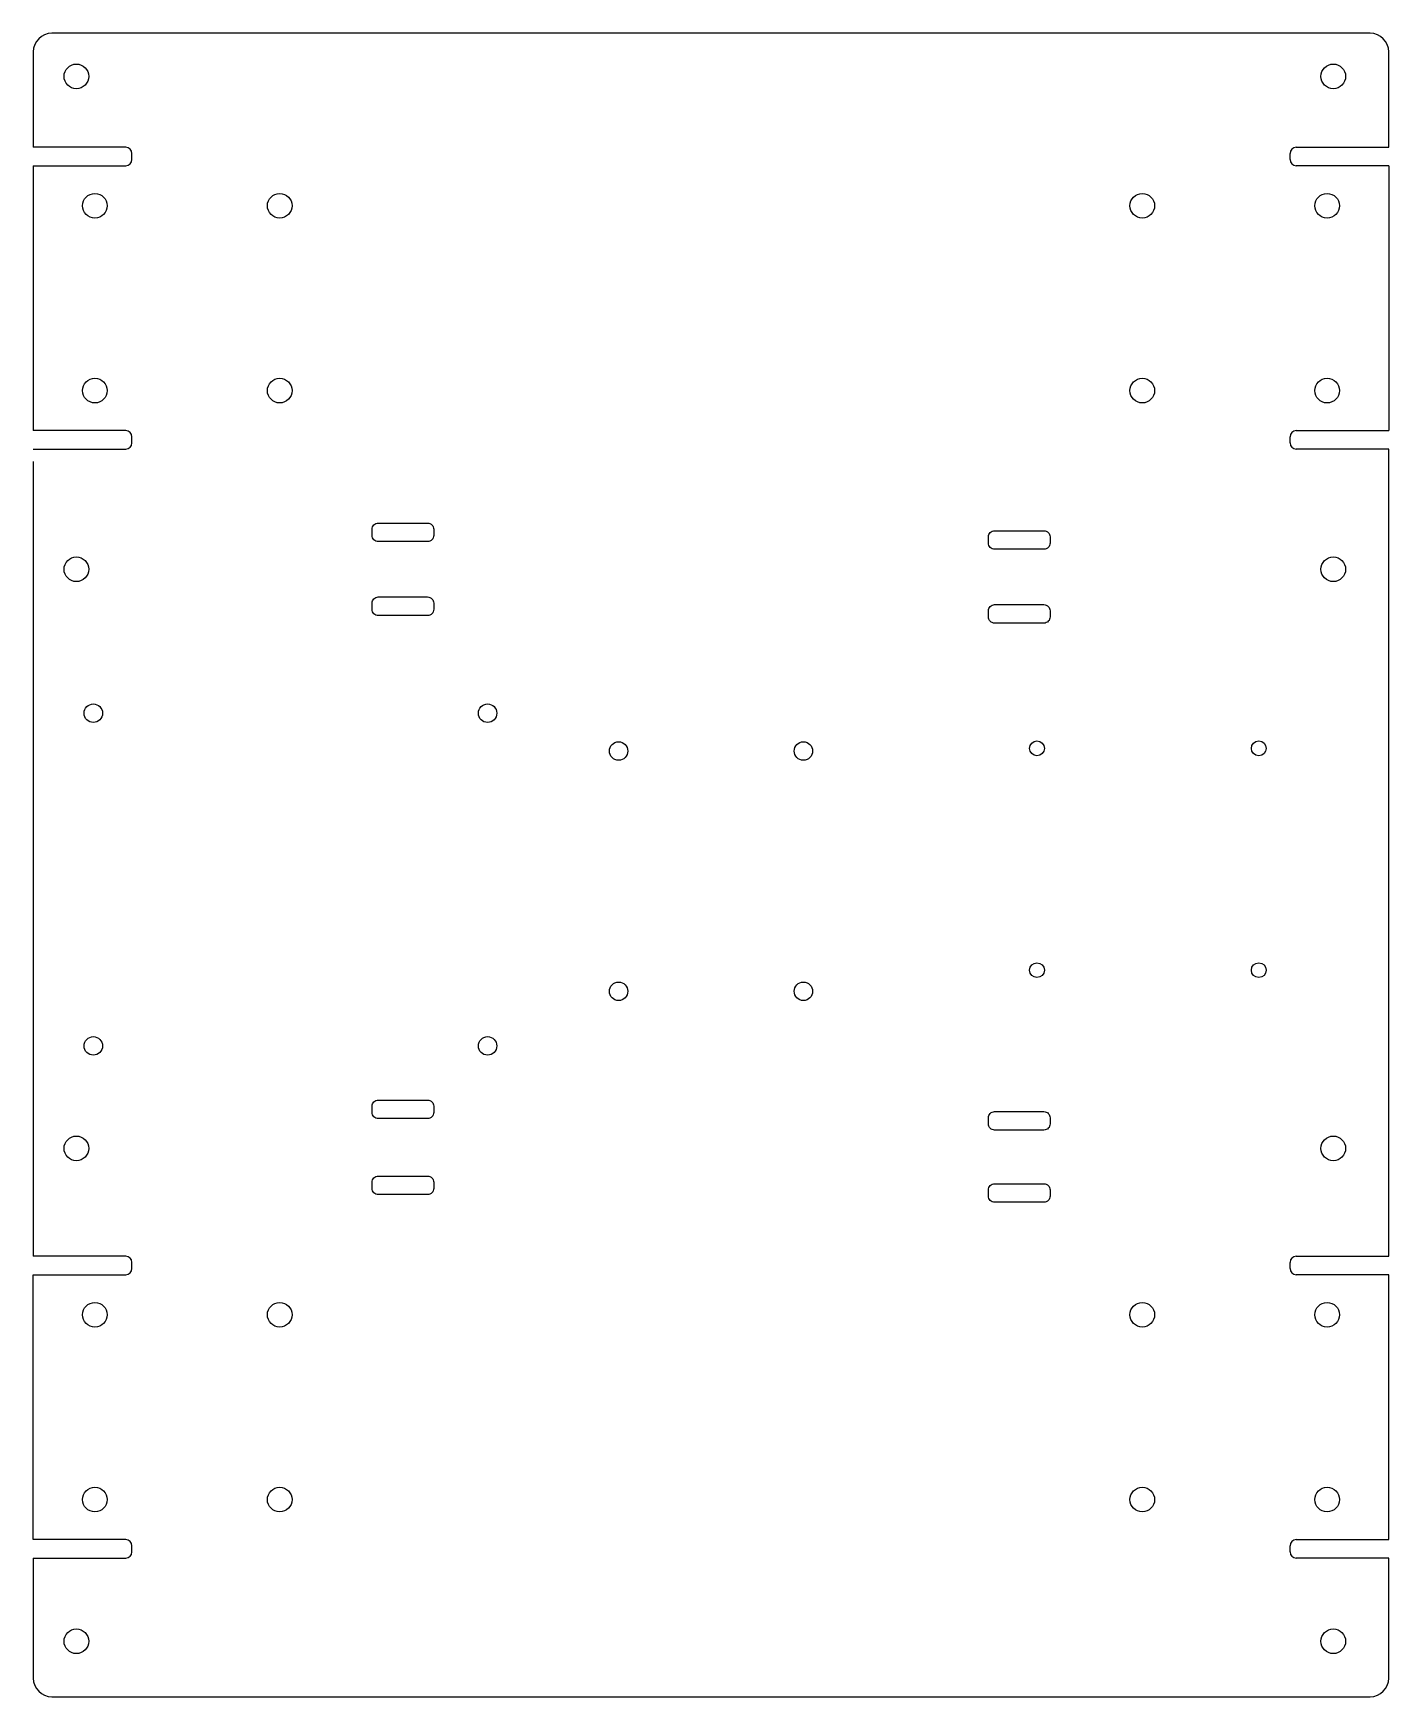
# Model space of a CAD drawing. Header units: millimetres. Extents: x 20 to 240, y 0 to 270.
import ezdxf

# ---------------------------------------------------------------- set-up
doc = ezdxf.new("R2010")
doc.units = ezdxf.units.MM

msp = doc.modelspace()

# ---------------------------------------------------------------- linework, layer by layer
for p, q in [((237, 270), (23, 270)), ((20, 267), (20, 251.5)), ((240, 251.5), (240, 267)), ((35, 251.5), (20, 251.5)), ((225, 251.5), (240, 251.5)), ((20, 248.5), (35, 248.5)), ((20, 248.5), (20, 205.5)), ((36, 249.5), (36, 250.5)), ((224, 249.5), (224, 250.5)), ((240, 248.5), (225, 248.5)), ((240, 248.5), (240, 205.5)), ((35, 205.5), (20, 205.5)), ((225, 205.5), (240, 205.5)), ((20, 202.5), (35, 202.5)), ((36, 203.5), (36, 204.5)), ((224, 203.5), (224, 204.5)), ((240, 202.5), (225, 202.5)), ((240, 71.5), (240, 202.5)), ((20, 200.5), (20, 71.5)), ((35, 71.5), (20, 71.5)), ((36, 69.5), (36, 70.5)), ((224, 69.5), (224, 70.5)), ((225, 71.5), (240, 71.5)), ((20, 68.5), (35, 68.5)), ((20, 25.5), (20, 68.5)), ((240, 68.5), (225, 68.5)), ((240, 25.5), (240, 68.5)), ((35, 25.5), (20, 25.5)), ((36, 23.5), (36, 24.5)), ((224, 23.5), (224, 24.5)), ((225, 25.5), (240, 25.5)), ((20, 22.5), (35, 22.5)), ((20, 22.5), (20, 3)), ((240, 22.5), (225, 22.5)), ((240, 3), (240, 22.5)), ((23, 0), (237, 0))]:
    msp.add_line(p, q)
for points in [[(76, 190.5), (84, 190.5, -0.414214), (85, 189.5), (85, 188.5, -0.414214), (84, 187.5), (76, 187.5, -0.414214), (75, 188.5), (75, 189.5, -0.414214)], [(176.04, 189.26), (184.04, 189.26, -0.414214), (185.04, 188.26), (185.04, 187.26, -0.414214), (184.04, 186.26), (176.04, 186.26, -0.414214), (175.04, 187.26), (175.04, 188.26, -0.414214)], [(76, 178.5), (84, 178.5, -0.414214), (85, 177.5), (85, 176.5, -0.414214), (84, 175.5), (76, 175.5, -0.414214), (75, 176.5), (75, 177.5, -0.414214)], [(176.04, 177.26), (184.04, 177.26, -0.414214), (185.04, 176.26), (185.04, 175.26, -0.414214), (184.04, 174.26), (176.04, 174.26, -0.414214), (175.04, 175.26), (175.04, 176.26, -0.414214)], [(76, 96.85), (84, 96.85, -0.414214), (85, 95.85), (85, 94.85, -0.414214), (84, 93.85), (76, 93.85, -0.414214), (75, 94.85), (75, 95.85, -0.414214)], [(176.04, 94.97), (184.04, 94.97, -0.414214), (185.04, 93.97), (185.04, 92.97, -0.414214), (184.04, 91.97), (176.04, 91.97, -0.414214), (175.04, 92.97), (175.04, 93.97, -0.414214)], [(76, 84.5), (84, 84.5, -0.414214), (85, 83.5), (85, 82.5, -0.414214), (84, 81.5), (76, 81.5, -0.414214), (75, 82.5), (75, 83.5, -0.414214)], [(176.04, 83.26), (184.04, 83.26, -0.414214), (185.04, 82.26), (185.04, 81.26, -0.414214), (184.04, 80.26), (176.04, 80.26, -0.414214), (175.04, 81.26), (175.04, 82.26, -0.414214)]]:
    msp.add_lwpolyline(points, format="xyb", close=True)
for centre, radius in [((27, 263), 2), ((231, 263), 2), ((30, 242), 2), ((60, 242), 2), ((200, 242), 2), ((230, 242), 2), ((30, 212), 2), ((60, 212), 2), ((200, 212), 2), ((230, 212), 2), ((27, 183), 2), ((231, 183), 2), ((29.74, 159.64), 1.5), ((93.74, 159.64), 1.5), ((115, 153.5), 1.5), ((145, 153.5), 1.5), ((182.91, 153.93), 1.2), ((218.91, 153.93), 1.2), ((182.91, 117.93), 1.2), ((218.91, 117.93), 1.2), ((115, 114.5), 1.5), ((145, 114.5), 1.5), ((29.74, 105.64), 1.5), ((93.74, 105.64), 1.5), ((27, 89), 2), ((231, 89), 2), ((30, 62), 2), ((60, 62), 2), ((200, 62), 2), ((230, 62), 2), ((30, 32), 2), ((60, 32), 2), ((200, 32), 2), ((230, 32), 2), ((27, 9), 2), ((231, 9), 2)]:
    msp.add_circle(centre, radius)
for centre, radius, start, end in [((237, 267), 3, 0, 90), ((23, 267), 3, 90, 180), ((35, 250.5), 1, 0, 90), ((225, 250.5), 1, 90, 180), ((35, 249.5), 1, 270, 0), ((225, 249.5), 1, 180, 270), ((35, 204.5), 1, 0, 90), ((225, 204.5), 1, 90, 180), ((35, 203.5), 1, 270, 0), ((225, 203.5), 1, 180, 270), ((35, 70.5), 1, 0, 90), ((225, 70.5), 1, 90, 180), ((35, 69.5), 1, 270, 0), ((225, 69.5), 1, 180, 270), ((35, 24.5), 1, 0, 90), ((225, 24.5), 1, 90, 180), ((35, 23.5), 1, 270, 0), ((225, 23.5), 1, 180, 270), ((23, 3), 3, 180, 270), ((237, 3), 3, 270, 0)]:
    msp.add_arc(centre, radius, start, end)

doc.saveas('drawing.dxf')
